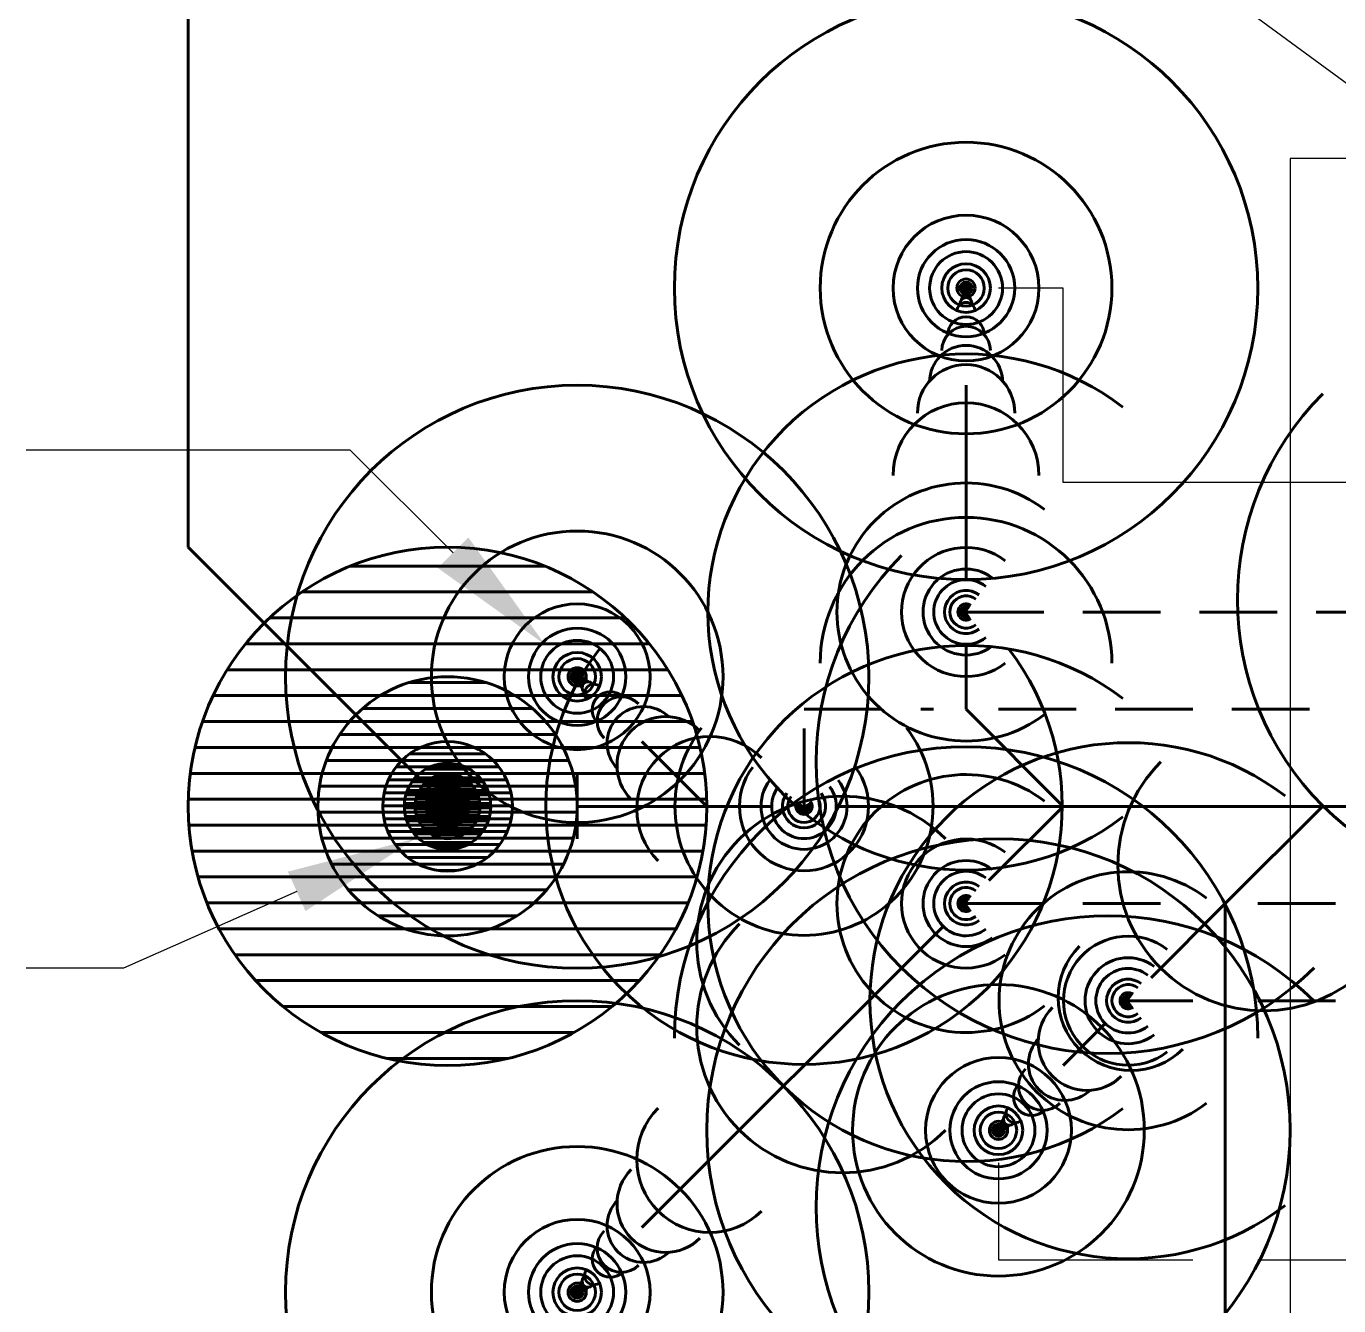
# Model space of a CAD drawing. Extents: x -3956 to 1666, y -2601 to 1886.
# Drawn here: x -829 to -707.5, y 447.5 to 566 of the extents above; entities that cross this region are included whole.
import ezdxf

# ---------------------------------------------------------------- set-up
doc = ezdxf.new("R2010")
doc.units = 0
doc.header["$LTSCALE"] = 36
doc.header["$MEASUREMENT"] = 0
doc.linetypes.add('VENT', pattern=[0.30000000000000004, 0.2, -0.1])
for name, color, linetype in [('G-ANNO-TEXT', 70, 'Continuous'), ('P-TP-N', 4, 'Continuous'), ('P-TP-N @ 768', 4, 'Continuous')]:
    doc.layers.add(name, color=color, linetype=linetype)
for name, color, linetype, lineweight in [('P-SAN-N', 6, 'Continuous', 60), ('P-SAN-N @ 1 (1)', 6, 'Continuous', 60), ('P-SAN-N @ 1 (2)', 6, 'Continuous', 60), ('P-SAN-N @ 12', 6, 'Continuous', 60), ('P-SAN-N @ 128', 6, 'Continuous', 60), ('P-SAN-N @ 16', 6, 'Continuous', 60), ('P-SAN-N @ 192', 6, 'Continuous', 60), ('P-SAN-N @ 2', 6, 'Continuous', 60), ('P-SAN-N @ 24', 6, 'Continuous', 60), ('P-SAN-N @ 384', 6, 'Continuous', 60), ('P-SAN-N @ 4', 6, 'Continuous', 60), ('P-SAN-N @ 48', 6, 'Continuous', 60), ('P-SAN-N @ 64', 6, 'Continuous', 60), ('P-SAN-N @ 768', 6, 'Continuous', 60), ('P-SAN-N @ 8', 6, 'Continuous', 60), ('P-SAN-N @ 96', 6, 'Continuous', 60), ('P-SANV-N', 5, 'VENT', 60), ('P-STRM-N', 2, 'Continuous', 60), ('P-STRM-N @ 1 (1)', 2, 'Continuous', 60), ('P-STRM-N @ 1 (2)', 2, 'Continuous', 60), ('P-STRM-N @ 12', 2, 'Continuous', 60), ('P-STRM-N @ 128', 2, 'Continuous', 60), ('P-STRM-N @ 16', 2, 'Continuous', 60), ('P-STRM-N @ 192', 2, 'Continuous', 60), ('P-STRM-N @ 2', 2, 'Continuous', 60), ('P-STRM-N @ 24', 2, 'Continuous', 60), ('P-STRM-N @ 384', 2, 'Continuous', 60), ('P-STRM-N @ 4', 2, 'Continuous', 60), ('P-STRM-N @ 48', 2, 'Continuous', 60), ('P-STRM-N @ 64', 2, 'Continuous', 60), ('P-STRM-N @ 768', 2, 'Continuous', 60), ('P-STRM-N @ 8', 2, 'Continuous', 60), ('P-STRM-N @ 96', 2, 'Continuous', 60)]:
    doc.layers.add(name, color=color, linetype=linetype, lineweight=lineweight)

# ---------------------------------------------------------------- blocks, each defined once
blk = doc.blocks.new('*U20')
at = {"linetype": 'Continuous'}
blk.add_circle((0, 0), 0.03515625, dxfattribs=at)
blk.add_arc((0.09046299364832541, 2.556089733746285e-18), 0.03515625, 90, 270, dxfattribs=at)
blk = doc.blocks.new('*U1693')
at = {"layer": 'P-SAN-N @ 1 (1)', "rotation": 44.99999999999999}
blk.add_blockref('*U20', (-778.0000000149366, 448.7428015229957), dxfattribs=at)
at = {"layer": 'P-SAN-N @ 1 (2)', "rotation": 44.99999999999999}
blk.add_blockref('*U20', (-778.0000000149366, 448.7428015229957), dxfattribs=at)
at = {"layer": 'P-SAN-N @ 12', "xscale": 12, "yscale": 12, "zscale": 12, "rotation": 44.99999999999999}
blk.add_blockref('*U20', (-778.0000000149366, 448.7428015229957), dxfattribs=at)
at = {"layer": 'P-SAN-N @ 128', "xscale": 128, "yscale": 128, "zscale": 128, "rotation": 44.99999999999999}
blk.add_blockref('*U20', (-778.0000000149366, 448.7428015229957), dxfattribs=at)
at = {"layer": 'P-SAN-N @ 16', "xscale": 16, "yscale": 16, "zscale": 16, "rotation": 44.99999999999999}
blk.add_blockref('*U20', (-778.0000000149366, 448.7428015229957), dxfattribs=at)
at = {"layer": 'P-SAN-N @ 192', "xscale": 192, "yscale": 192, "zscale": 192, "rotation": 44.99999999999999}
blk.add_blockref('*U20', (-778.0000000149366, 448.7428015229957), dxfattribs=at)
at = {"layer": 'P-SAN-N @ 2', "xscale": 2, "yscale": 2, "zscale": 2, "rotation": 44.99999999999999}
blk.add_blockref('*U20', (-778.0000000149366, 448.7428015229957), dxfattribs=at)
at = {"layer": 'P-SAN-N @ 24', "xscale": 24, "yscale": 24, "zscale": 24, "rotation": 44.99999999999999}
blk.add_blockref('*U20', (-778.0000000149366, 448.7428015229957), dxfattribs=at)
at = {"layer": 'P-SAN-N @ 384', "xscale": 384, "yscale": 384, "zscale": 384, "rotation": 44.99999999999999}
blk.add_blockref('*U20', (-778.0000000149366, 448.7428015229957), dxfattribs=at)
at = {"layer": 'P-SAN-N @ 4', "xscale": 4, "yscale": 4, "zscale": 4, "rotation": 44.99999999999999}
blk.add_blockref('*U20', (-778.0000000149366, 448.7428015229957), dxfattribs=at)
at = {"layer": 'P-SAN-N @ 48', "xscale": 48, "yscale": 48, "zscale": 48, "rotation": 44.99999999999999}
blk.add_blockref('*U20', (-778.0000000149366, 448.7428015229957), dxfattribs=at)
at = {"layer": 'P-SAN-N @ 64', "xscale": 64, "yscale": 64, "zscale": 64, "rotation": 44.99999999999999}
blk.add_blockref('*U20', (-778.0000000149366, 448.7428015229957), dxfattribs=at)
at = {"layer": 'P-SAN-N @ 768', "xscale": 768, "yscale": 768, "zscale": 768, "rotation": 44.99999999999999}
blk.add_blockref('*U20', (-778.0000000149366, 448.7428015229957), dxfattribs=at)
at = {"layer": 'P-SAN-N @ 8', "xscale": 8, "yscale": 8, "zscale": 8, "rotation": 44.99999999999999}
blk.add_blockref('*U20', (-778.0000000149366, 448.7428015229957), dxfattribs=at)
at = {"layer": 'P-SAN-N @ 96', "xscale": 96, "yscale": 96, "zscale": 96, "rotation": 44.99999999999999}
blk.add_blockref('*U20', (-778.0000000149366, 448.7428015229957), dxfattribs=at)
blk = doc.blocks.new('*U1694')
at = {"layer": 'P-SAN-N @ 1 (1)', "rotation": 44.99999999999999}
blk.add_blockref('*U20', (-739.0000000149366, 463.7428015229957), dxfattribs=at)
at = {"layer": 'P-SAN-N @ 1 (2)', "rotation": 44.99999999999999}
blk.add_blockref('*U20', (-739.0000000149366, 463.7428015229957), dxfattribs=at)
at = {"layer": 'P-SAN-N @ 12', "xscale": 12, "yscale": 12, "zscale": 12, "rotation": 44.99999999999999}
blk.add_blockref('*U20', (-739.0000000149366, 463.7428015229957), dxfattribs=at)
at = {"layer": 'P-SAN-N @ 128', "xscale": 128, "yscale": 128, "zscale": 128, "rotation": 44.99999999999999}
blk.add_blockref('*U20', (-739.0000000149366, 463.7428015229957), dxfattribs=at)
at = {"layer": 'P-SAN-N @ 16', "xscale": 16, "yscale": 16, "zscale": 16, "rotation": 44.99999999999999}
blk.add_blockref('*U20', (-739.0000000149366, 463.7428015229957), dxfattribs=at)
at = {"layer": 'P-SAN-N @ 192', "xscale": 192, "yscale": 192, "zscale": 192, "rotation": 44.99999999999999}
blk.add_blockref('*U20', (-739.0000000149366, 463.7428015229957), dxfattribs=at)
at = {"layer": 'P-SAN-N @ 2', "xscale": 2, "yscale": 2, "zscale": 2, "rotation": 44.99999999999999}
blk.add_blockref('*U20', (-739.0000000149366, 463.7428015229957), dxfattribs=at)
at = {"layer": 'P-SAN-N @ 24', "xscale": 24, "yscale": 24, "zscale": 24, "rotation": 44.99999999999999}
blk.add_blockref('*U20', (-739.0000000149366, 463.7428015229957), dxfattribs=at)
at = {"layer": 'P-SAN-N @ 384', "xscale": 384, "yscale": 384, "zscale": 384, "rotation": 44.99999999999999}
blk.add_blockref('*U20', (-739.0000000149366, 463.7428015229957), dxfattribs=at)
at = {"layer": 'P-SAN-N @ 4', "xscale": 4, "yscale": 4, "zscale": 4, "rotation": 44.99999999999999}
blk.add_blockref('*U20', (-739.0000000149366, 463.7428015229957), dxfattribs=at)
at = {"layer": 'P-SAN-N @ 48', "xscale": 48, "yscale": 48, "zscale": 48, "rotation": 44.99999999999999}
blk.add_blockref('*U20', (-739.0000000149366, 463.7428015229957), dxfattribs=at)
at = {"layer": 'P-SAN-N @ 64', "xscale": 64, "yscale": 64, "zscale": 64, "rotation": 44.99999999999999}
blk.add_blockref('*U20', (-739.0000000149366, 463.7428015229957), dxfattribs=at)
at = {"layer": 'P-SAN-N @ 768', "xscale": 768, "yscale": 768, "zscale": 768, "rotation": 44.99999999999999}
blk.add_blockref('*U20', (-739.0000000149366, 463.7428015229957), dxfattribs=at)
at = {"layer": 'P-SAN-N @ 8', "xscale": 8, "yscale": 8, "zscale": 8, "rotation": 44.99999999999999}
blk.add_blockref('*U20', (-739.0000000149366, 463.7428015229957), dxfattribs=at)
at = {"layer": 'P-SAN-N @ 96', "xscale": 96, "yscale": 96, "zscale": 96, "rotation": 44.99999999999999}
blk.add_blockref('*U20', (-739.0000000149366, 463.7428015229957), dxfattribs=at)
blk = doc.blocks.new('*U1695')
at = {"layer": 'P-SAN-N @ 1 (1)', "rotation": 270}
blk.add_blockref('*U20', (-742.0000000149366, 541.7428015229962), dxfattribs=at)
at = {"layer": 'P-SAN-N @ 1 (2)', "rotation": 270}
blk.add_blockref('*U20', (-742.0000000149366, 541.7428015229962), dxfattribs=at)
at = {"layer": 'P-SAN-N @ 12', "xscale": 12, "yscale": 12, "zscale": 12, "rotation": 270}
blk.add_blockref('*U20', (-742.0000000149366, 541.7428015229962), dxfattribs=at)
at = {"layer": 'P-SAN-N @ 128', "xscale": 128, "yscale": 128, "zscale": 128, "rotation": 270}
blk.add_blockref('*U20', (-742.0000000149366, 541.7428015229962), dxfattribs=at)
at = {"layer": 'P-SAN-N @ 16', "xscale": 16, "yscale": 16, "zscale": 16, "rotation": 270}
blk.add_blockref('*U20', (-742.0000000149366, 541.7428015229962), dxfattribs=at)
at = {"layer": 'P-SAN-N @ 192', "xscale": 192, "yscale": 192, "zscale": 192, "rotation": 270}
blk.add_blockref('*U20', (-742.0000000149366, 541.7428015229962), dxfattribs=at)
at = {"layer": 'P-SAN-N @ 2', "xscale": 2, "yscale": 2, "zscale": 2, "rotation": 270}
blk.add_blockref('*U20', (-742.0000000149366, 541.7428015229962), dxfattribs=at)
at = {"layer": 'P-SAN-N @ 24', "xscale": 24, "yscale": 24, "zscale": 24, "rotation": 270}
blk.add_blockref('*U20', (-742.0000000149366, 541.7428015229962), dxfattribs=at)
at = {"layer": 'P-SAN-N @ 384', "xscale": 384, "yscale": 384, "zscale": 384, "rotation": 270}
blk.add_blockref('*U20', (-742.0000000149366, 541.7428015229962), dxfattribs=at)
at = {"layer": 'P-SAN-N @ 4', "xscale": 4, "yscale": 4, "zscale": 4, "rotation": 270}
blk.add_blockref('*U20', (-742.0000000149366, 541.7428015229962), dxfattribs=at)
at = {"layer": 'P-SAN-N @ 48', "xscale": 48, "yscale": 48, "zscale": 48, "rotation": 270}
blk.add_blockref('*U20', (-742.0000000149366, 541.7428015229962), dxfattribs=at)
at = {"layer": 'P-SAN-N @ 64', "xscale": 64, "yscale": 64, "zscale": 64, "rotation": 270}
blk.add_blockref('*U20', (-742.0000000149366, 541.7428015229962), dxfattribs=at)
at = {"layer": 'P-SAN-N @ 768', "xscale": 768, "yscale": 768, "zscale": 768, "rotation": 270}
blk.add_blockref('*U20', (-742.0000000149366, 541.7428015229962), dxfattribs=at)
at = {"layer": 'P-SAN-N @ 8', "xscale": 8, "yscale": 8, "zscale": 8, "rotation": 270}
blk.add_blockref('*U20', (-742.0000000149366, 541.7428015229962), dxfattribs=at)
at = {"layer": 'P-SAN-N @ 96', "xscale": 96, "yscale": 96, "zscale": 96, "rotation": 270}
blk.add_blockref('*U20', (-742.0000000149366, 541.7428015229962), dxfattribs=at)
blk = doc.blocks.new('*U1696')
at = {"layer": 'P-SAN-N @ 1 (1)', "rotation": 315}
blk.add_blockref('*U20', (-778.0000000149366, 505.7428015229962), dxfattribs=at)
at = {"layer": 'P-SAN-N @ 1 (2)', "rotation": 315}
blk.add_blockref('*U20', (-778.0000000149366, 505.7428015229962), dxfattribs=at)
at = {"layer": 'P-SAN-N @ 12', "xscale": 12, "yscale": 12, "zscale": 12, "rotation": 315}
blk.add_blockref('*U20', (-778.0000000149366, 505.7428015229962), dxfattribs=at)
at = {"layer": 'P-SAN-N @ 128', "xscale": 128, "yscale": 128, "zscale": 128, "rotation": 315}
blk.add_blockref('*U20', (-778.0000000149366, 505.7428015229962), dxfattribs=at)
at = {"layer": 'P-SAN-N @ 16', "xscale": 16, "yscale": 16, "zscale": 16, "rotation": 315}
blk.add_blockref('*U20', (-778.0000000149366, 505.7428015229962), dxfattribs=at)
at = {"layer": 'P-SAN-N @ 192', "xscale": 192, "yscale": 192, "zscale": 192, "rotation": 315}
blk.add_blockref('*U20', (-778.0000000149366, 505.7428015229962), dxfattribs=at)
at = {"layer": 'P-SAN-N @ 2', "xscale": 2, "yscale": 2, "zscale": 2, "rotation": 315}
blk.add_blockref('*U20', (-778.0000000149366, 505.7428015229962), dxfattribs=at)
at = {"layer": 'P-SAN-N @ 24', "xscale": 24, "yscale": 24, "zscale": 24, "rotation": 315}
blk.add_blockref('*U20', (-778.0000000149366, 505.7428015229962), dxfattribs=at)
at = {"layer": 'P-SAN-N @ 384', "xscale": 383.9999999999999, "yscale": 383.9999999999999, "zscale": 383.9999999999999, "rotation": 315}
blk.add_blockref('*U20', (-778.0000000149366, 505.7428015229962), dxfattribs=at)
at = {"layer": 'P-SAN-N @ 4', "xscale": 4, "yscale": 4, "zscale": 4, "rotation": 315}
blk.add_blockref('*U20', (-778.0000000149366, 505.7428015229962), dxfattribs=at)
at = {"layer": 'P-SAN-N @ 48', "xscale": 47.99999999999999, "yscale": 47.99999999999999, "zscale": 47.99999999999999, "rotation": 315}
blk.add_blockref('*U20', (-778.0000000149366, 505.7428015229962), dxfattribs=at)
at = {"layer": 'P-SAN-N @ 64', "xscale": 64, "yscale": 64, "zscale": 64, "rotation": 315}
blk.add_blockref('*U20', (-778.0000000149366, 505.7428015229962), dxfattribs=at)
at = {"layer": 'P-SAN-N @ 768', "xscale": 767.9999999999999, "yscale": 767.9999999999999, "zscale": 767.9999999999999, "rotation": 315}
blk.add_blockref('*U20', (-778.0000000149366, 505.7428015229962), dxfattribs=at)
at = {"layer": 'P-SAN-N @ 8', "xscale": 8, "yscale": 8, "zscale": 8, "rotation": 315}
blk.add_blockref('*U20', (-778.0000000149366, 505.7428015229962), dxfattribs=at)
at = {"layer": 'P-SAN-N @ 96', "xscale": 95.99999999999999, "yscale": 95.99999999999999, "zscale": 95.99999999999999, "rotation": 315}
blk.add_blockref('*U20', (-778.0000000149366, 505.7428015229962), dxfattribs=at)
blk = doc.blocks.new('Pipe-Plan')
for p, q in [((-0.09375000000000007, -0.03124999999999999), (-0.09375000000000007, 0.03125000000000001)), ((-0.09375000000000007, 7.654042494670958e-18), (-4.510281037539698e-17, -2.8775150500842e-17))]:
    blk.add_line(p, q)
blk = doc.blocks.new('*U13')
at = {"linetype": 'Continuous'}
blk.add_arc((0, 0), 0.03111555437015312, 232.5669694738212, 127.4330305261797, dxfattribs=at)
blk = doc.blocks.new('*U1766')
at = {"layer": 'P-SAN-N @ 1 (1)', "rotation": 180}
blk.add_blockref('*U13', (-742.0000000149366, 511.7428015229962), dxfattribs=at)
at = {"layer": 'P-SAN-N @ 1 (2)', "rotation": 180}
blk.add_blockref('*U13', (-742.0000000149366, 511.7428015229962), dxfattribs=at)
at = {"layer": 'P-SAN-N @ 12', "xscale": 12, "yscale": 12, "zscale": 12, "rotation": 180}
blk.add_blockref('*U13', (-742.0000000149366, 511.7428015229962), dxfattribs=at)
at = {"layer": 'P-SAN-N @ 128', "xscale": 128, "yscale": 128, "zscale": 128, "rotation": 180}
blk.add_blockref('*U13', (-742.0000000149366, 511.7428015229962), dxfattribs=at)
at = {"layer": 'P-SAN-N @ 16', "xscale": 16, "yscale": 16, "zscale": 16, "rotation": 180}
blk.add_blockref('*U13', (-742.0000000149366, 511.7428015229962), dxfattribs=at)
at = {"layer": 'P-SAN-N @ 192', "xscale": 192, "yscale": 192, "zscale": 192, "rotation": 180}
blk.add_blockref('*U13', (-742.0000000149366, 511.7428015229962), dxfattribs=at)
at = {"layer": 'P-SAN-N @ 2', "xscale": 2, "yscale": 2, "zscale": 2, "rotation": 180}
blk.add_blockref('*U13', (-742.0000000149366, 511.7428015229962), dxfattribs=at)
at = {"layer": 'P-SAN-N @ 24', "xscale": 24, "yscale": 24, "zscale": 24, "rotation": 180}
blk.add_blockref('*U13', (-742.0000000149366, 511.7428015229962), dxfattribs=at)
at = {"layer": 'P-SAN-N @ 384', "xscale": 384, "yscale": 384, "zscale": 384, "rotation": 180}
blk.add_blockref('*U13', (-742.0000000149366, 511.7428015229962), dxfattribs=at)
at = {"layer": 'P-SAN-N @ 4', "xscale": 4, "yscale": 4, "zscale": 4, "rotation": 180}
blk.add_blockref('*U13', (-742.0000000149366, 511.7428015229962), dxfattribs=at)
at = {"layer": 'P-SAN-N @ 48', "xscale": 48, "yscale": 48, "zscale": 48, "rotation": 180}
blk.add_blockref('*U13', (-742.0000000149366, 511.7428015229962), dxfattribs=at)
at = {"layer": 'P-SAN-N @ 64', "xscale": 64, "yscale": 64, "zscale": 64, "rotation": 180}
blk.add_blockref('*U13', (-742.0000000149366, 511.7428015229962), dxfattribs=at)
at = {"layer": 'P-SAN-N @ 768', "xscale": 768, "yscale": 768, "zscale": 768, "rotation": 180}
blk.add_blockref('*U13', (-742.0000000149366, 511.7428015229962), dxfattribs=at)
at = {"layer": 'P-SAN-N @ 8', "xscale": 8, "yscale": 8, "zscale": 8, "rotation": 180}
blk.add_blockref('*U13', (-742.0000000149366, 511.7428015229962), dxfattribs=at)
at = {"layer": 'P-SAN-N @ 96', "xscale": 96, "yscale": 96, "zscale": 96, "rotation": 180}
blk.add_blockref('*U13', (-742.0000000149366, 511.7428015229962), dxfattribs=at)
blk = doc.blocks.new('*U1767')
at = {"layer": 'P-SAN-N @ 1 (1)', "rotation": 270}
blk.add_blockref('*U13', (-757.0000000149366, 493.7428015229962), dxfattribs=at)
at = {"layer": 'P-SAN-N @ 1 (2)', "rotation": 270}
blk.add_blockref('*U13', (-757.0000000149366, 493.7428015229962), dxfattribs=at)
at = {"layer": 'P-SAN-N @ 12', "xscale": 12, "yscale": 12, "zscale": 12, "rotation": 270}
blk.add_blockref('*U13', (-757.0000000149366, 493.7428015229962), dxfattribs=at)
at = {"layer": 'P-SAN-N @ 128', "xscale": 128, "yscale": 128, "zscale": 128, "rotation": 270}
blk.add_blockref('*U13', (-757.0000000149366, 493.7428015229962), dxfattribs=at)
at = {"layer": 'P-SAN-N @ 16', "xscale": 16, "yscale": 16, "zscale": 16, "rotation": 270}
blk.add_blockref('*U13', (-757.0000000149366, 493.7428015229962), dxfattribs=at)
at = {"layer": 'P-SAN-N @ 192', "xscale": 192, "yscale": 192, "zscale": 192, "rotation": 270}
blk.add_blockref('*U13', (-757.0000000149366, 493.7428015229962), dxfattribs=at)
at = {"layer": 'P-SAN-N @ 2', "xscale": 2, "yscale": 2, "zscale": 2, "rotation": 270}
blk.add_blockref('*U13', (-757.0000000149366, 493.7428015229962), dxfattribs=at)
at = {"layer": 'P-SAN-N @ 24', "xscale": 24, "yscale": 24, "zscale": 24, "rotation": 270}
blk.add_blockref('*U13', (-757.0000000149366, 493.7428015229962), dxfattribs=at)
at = {"layer": 'P-SAN-N @ 384', "xscale": 384, "yscale": 384, "zscale": 384, "rotation": 270}
blk.add_blockref('*U13', (-757.0000000149366, 493.7428015229962), dxfattribs=at)
at = {"layer": 'P-SAN-N @ 4', "xscale": 4, "yscale": 4, "zscale": 4, "rotation": 270}
blk.add_blockref('*U13', (-757.0000000149366, 493.7428015229962), dxfattribs=at)
at = {"layer": 'P-SAN-N @ 48', "xscale": 48, "yscale": 48, "zscale": 48, "rotation": 270}
blk.add_blockref('*U13', (-757.0000000149366, 493.7428015229962), dxfattribs=at)
at = {"layer": 'P-SAN-N @ 64', "xscale": 64, "yscale": 64, "zscale": 64, "rotation": 270}
blk.add_blockref('*U13', (-757.0000000149366, 493.7428015229962), dxfattribs=at)
at = {"layer": 'P-SAN-N @ 768', "xscale": 768, "yscale": 768, "zscale": 768, "rotation": 270}
blk.add_blockref('*U13', (-757.0000000149366, 493.7428015229962), dxfattribs=at)
at = {"layer": 'P-SAN-N @ 8', "xscale": 8, "yscale": 8, "zscale": 8, "rotation": 270}
blk.add_blockref('*U13', (-757.0000000149366, 493.7428015229962), dxfattribs=at)
at = {"layer": 'P-SAN-N @ 96', "xscale": 96, "yscale": 96, "zscale": 96, "rotation": 270}
blk.add_blockref('*U13', (-757.0000000149366, 493.7428015229962), dxfattribs=at)
blk = doc.blocks.new('*U1768')
at = {"layer": 'P-SAN-N @ 1 (1)', "rotation": 180}
blk.add_blockref('*U13', (-742.0000000149366, 484.7428015229962), dxfattribs=at)
at = {"layer": 'P-SAN-N @ 1 (2)', "rotation": 180}
blk.add_blockref('*U13', (-742.0000000149366, 484.7428015229962), dxfattribs=at)
at = {"layer": 'P-SAN-N @ 12', "xscale": 12, "yscale": 12, "zscale": 12, "rotation": 180}
blk.add_blockref('*U13', (-742.0000000149366, 484.7428015229962), dxfattribs=at)
at = {"layer": 'P-SAN-N @ 128', "xscale": 128, "yscale": 128, "zscale": 128, "rotation": 180}
blk.add_blockref('*U13', (-742.0000000149366, 484.7428015229962), dxfattribs=at)
at = {"layer": 'P-SAN-N @ 16', "xscale": 16, "yscale": 16, "zscale": 16, "rotation": 180}
blk.add_blockref('*U13', (-742.0000000149366, 484.7428015229962), dxfattribs=at)
at = {"layer": 'P-SAN-N @ 192', "xscale": 192, "yscale": 192, "zscale": 192, "rotation": 180}
blk.add_blockref('*U13', (-742.0000000149366, 484.7428015229962), dxfattribs=at)
at = {"layer": 'P-SAN-N @ 2', "xscale": 2, "yscale": 2, "zscale": 2, "rotation": 180}
blk.add_blockref('*U13', (-742.0000000149366, 484.7428015229962), dxfattribs=at)
at = {"layer": 'P-SAN-N @ 24', "xscale": 24, "yscale": 24, "zscale": 24, "rotation": 180}
blk.add_blockref('*U13', (-742.0000000149366, 484.7428015229962), dxfattribs=at)
at = {"layer": 'P-SAN-N @ 384', "xscale": 384, "yscale": 384, "zscale": 384, "rotation": 180}
blk.add_blockref('*U13', (-742.0000000149366, 484.7428015229962), dxfattribs=at)
at = {"layer": 'P-SAN-N @ 4', "xscale": 4, "yscale": 4, "zscale": 4, "rotation": 180}
blk.add_blockref('*U13', (-742.0000000149366, 484.7428015229962), dxfattribs=at)
at = {"layer": 'P-SAN-N @ 48', "xscale": 48, "yscale": 48, "zscale": 48, "rotation": 180}
blk.add_blockref('*U13', (-742.0000000149366, 484.7428015229962), dxfattribs=at)
at = {"layer": 'P-SAN-N @ 64', "xscale": 64, "yscale": 64, "zscale": 64, "rotation": 180}
blk.add_blockref('*U13', (-742.0000000149366, 484.7428015229962), dxfattribs=at)
at = {"layer": 'P-SAN-N @ 768', "xscale": 768, "yscale": 768, "zscale": 768, "rotation": 180}
blk.add_blockref('*U13', (-742.0000000149366, 484.7428015229962), dxfattribs=at)
at = {"layer": 'P-SAN-N @ 8', "xscale": 8, "yscale": 8, "zscale": 8, "rotation": 180}
blk.add_blockref('*U13', (-742.0000000149366, 484.7428015229962), dxfattribs=at)
at = {"layer": 'P-SAN-N @ 96', "xscale": 96, "yscale": 96, "zscale": 96, "rotation": 180}
blk.add_blockref('*U13', (-742.0000000149366, 484.7428015229962), dxfattribs=at)
blk = doc.blocks.new('*U1769')
at = {"layer": 'P-SAN-N @ 1 (1)', "rotation": 180}
blk.add_blockref('*U13', (-727.0000000149366, 475.7428015229962), dxfattribs=at)
at = {"layer": 'P-SAN-N @ 1 (2)', "rotation": 180}
blk.add_blockref('*U13', (-727.0000000149366, 475.7428015229962), dxfattribs=at)
at = {"layer": 'P-SAN-N @ 12', "xscale": 12, "yscale": 12, "zscale": 12, "rotation": 180}
blk.add_blockref('*U13', (-727.0000000149366, 475.7428015229962), dxfattribs=at)
at = {"layer": 'P-SAN-N @ 128', "xscale": 128, "yscale": 128, "zscale": 128, "rotation": 180}
blk.add_blockref('*U13', (-727.0000000149366, 475.7428015229962), dxfattribs=at)
at = {"layer": 'P-SAN-N @ 16', "xscale": 16, "yscale": 16, "zscale": 16, "rotation": 180}
blk.add_blockref('*U13', (-727.0000000149366, 475.7428015229962), dxfattribs=at)
at = {"layer": 'P-SAN-N @ 192', "xscale": 192, "yscale": 192, "zscale": 192, "rotation": 180}
blk.add_blockref('*U13', (-727.0000000149366, 475.7428015229962), dxfattribs=at)
at = {"layer": 'P-SAN-N @ 2', "xscale": 2, "yscale": 2, "zscale": 2, "rotation": 180}
blk.add_blockref('*U13', (-727.0000000149366, 475.7428015229962), dxfattribs=at)
at = {"layer": 'P-SAN-N @ 24', "xscale": 24, "yscale": 24, "zscale": 24, "rotation": 180}
blk.add_blockref('*U13', (-727.0000000149366, 475.7428015229962), dxfattribs=at)
at = {"layer": 'P-SAN-N @ 384', "xscale": 384, "yscale": 384, "zscale": 384, "rotation": 180}
blk.add_blockref('*U13', (-727.0000000149366, 475.7428015229962), dxfattribs=at)
at = {"layer": 'P-SAN-N @ 4', "xscale": 4, "yscale": 4, "zscale": 4, "rotation": 180}
blk.add_blockref('*U13', (-727.0000000149366, 475.7428015229962), dxfattribs=at)
at = {"layer": 'P-SAN-N @ 48', "xscale": 48, "yscale": 48, "zscale": 48, "rotation": 180}
blk.add_blockref('*U13', (-727.0000000149366, 475.7428015229962), dxfattribs=at)
at = {"layer": 'P-SAN-N @ 64', "xscale": 64, "yscale": 64, "zscale": 64, "rotation": 180}
blk.add_blockref('*U13', (-727.0000000149366, 475.7428015229962), dxfattribs=at)
at = {"layer": 'P-SAN-N @ 768', "xscale": 768, "yscale": 768, "zscale": 768, "rotation": 180}
blk.add_blockref('*U13', (-727.0000000149366, 475.7428015229962), dxfattribs=at)
at = {"layer": 'P-SAN-N @ 8', "xscale": 8, "yscale": 8, "zscale": 8, "rotation": 180}
blk.add_blockref('*U13', (-727.0000000149366, 475.7428015229962), dxfattribs=at)
at = {"layer": 'P-SAN-N @ 96', "xscale": 96, "yscale": 96, "zscale": 96, "rotation": 180}
blk.add_blockref('*U13', (-727.0000000149366, 475.7428015229962), dxfattribs=at)
blk = doc.blocks.new('*U66')
at = {"layer": 'DEFPOINTS'}
blk.add_lwpolyline([(-0.125, -0.0625), (0.125, -0.0625), (0.125, 0.0625), (-0.125, 0.0625)], close=True, dxfattribs=at)
blk = doc.blocks.new('*U1786')
at = {"layer": 'P-TP-N @ 768', "linetype": 'ByBlock', "lineweight": -2, "xscale": 768, "yscale": 768, "zscale": 768, "rotation": 90}
blk.add_blockref('*U66', (-664.0000000149366, 457.7428015229962), dxfattribs=at)
blk = doc.blocks.new('*U25')
h = blk.add_hatch()
h.set_pattern_fill('ANSI31', color=256, scale=0.025, angle=135)
h.set_pattern_definition([(180, (0, 0), (-4.336808689942018e-19, -0.003125), [])])
edge = h.paths.add_edge_path()
edge.add_arc((-3.469446951953614e-18, -6.938893903907228e-18), 0.03125000000000001, 0, 360)
blk.add_circle((0, 0), 0.03125)
blk = doc.blocks.new('*U1826')
at = {"layer": 'P-STRM-N @ 1 (1)'}
blk.add_blockref('*U25', (-790.0000000149366, 493.7428015229962), dxfattribs=at)
at = {"layer": 'P-STRM-N @ 1 (2)'}
blk.add_blockref('*U25', (-790.0000000149366, 493.7428015229962), dxfattribs=at)
at = {"layer": 'P-STRM-N @ 12', "xscale": 12, "yscale": 12, "zscale": 12}
blk.add_blockref('*U25', (-790.0000000149366, 493.7428015229962), dxfattribs=at)
at = {"layer": 'P-STRM-N @ 128', "xscale": 128, "yscale": 128, "zscale": 128}
blk.add_blockref('*U25', (-790.0000000149366, 493.7428015229962), dxfattribs=at)
at = {"layer": 'P-STRM-N @ 16', "xscale": 16, "yscale": 16, "zscale": 16}
blk.add_blockref('*U25', (-790.0000000149366, 493.7428015229962), dxfattribs=at)
at = {"layer": 'P-STRM-N @ 192', "xscale": 192, "yscale": 192, "zscale": 192}
blk.add_blockref('*U25', (-790.0000000149366, 493.7428015229962), dxfattribs=at)
at = {"layer": 'P-STRM-N @ 2', "xscale": 2, "yscale": 2, "zscale": 2}
blk.add_blockref('*U25', (-790.0000000149366, 493.7428015229962), dxfattribs=at)
at = {"layer": 'P-STRM-N @ 24', "xscale": 24, "yscale": 24, "zscale": 24}
blk.add_blockref('*U25', (-790.0000000149366, 493.7428015229962), dxfattribs=at)
at = {"layer": 'P-STRM-N @ 384', "xscale": 384, "yscale": 384, "zscale": 384}
blk.add_blockref('*U25', (-790.0000000149366, 493.7428015229962), dxfattribs=at)
at = {"layer": 'P-STRM-N @ 4', "xscale": 4, "yscale": 4, "zscale": 4}
blk.add_blockref('*U25', (-790.0000000149366, 493.7428015229962), dxfattribs=at)
at = {"layer": 'P-STRM-N @ 48', "xscale": 48, "yscale": 48, "zscale": 48}
blk.add_blockref('*U25', (-790.0000000149366, 493.7428015229962), dxfattribs=at)
at = {"layer": 'P-STRM-N @ 64', "xscale": 64, "yscale": 64, "zscale": 64}
blk.add_blockref('*U25', (-790.0000000149366, 493.7428015229962), dxfattribs=at)
at = {"layer": 'P-STRM-N @ 768', "xscale": 768, "yscale": 768, "zscale": 768}
blk.add_blockref('*U25', (-790.0000000149366, 493.7428015229962), dxfattribs=at)
at = {"layer": 'P-STRM-N @ 8', "xscale": 8, "yscale": 8, "zscale": 8}
blk.add_blockref('*U25', (-790.0000000149366, 493.7428015229962), dxfattribs=at)
at = {"layer": 'P-STRM-N @ 96', "xscale": 96, "yscale": 96, "zscale": 96}
blk.add_blockref('*U25', (-790.0000000149366, 493.7428015229962), dxfattribs=at)

msp = doc.modelspace()

# ---------------------------------------------------------------- linework, layer by layer
at = {"layer": 'G-ANNO-TEXT'}
for points in [[(-694.676859965205, 551.8391654865263), (-730.0000000149366, 577.7428015229962), (-829.0000000149366, 577.7428015229962)], [(-789.4852813891753, 517.2280828972348), (-799.0000000149366, 526.7428015229962), (-829.0000000149366, 526.7428015229962)], [(-803.9657385983796, 485.8691399303548), (-820.0000000149366, 478.7428015229962), (-829.0000000149366, 478.7428015229962)]]:
    msp.add_lwpolyline(points, dxfattribs=at)
for points in [[(-788.0710678268019, 518.6422964596079), (-781.0000000149366, 508.7428015229962), (-790.8994949515481, 515.8138693348617)], [(-804.7780155304868, 487.6967630275954), (-793.0000000149366, 490.7428015229962), (-803.153461666273, 484.0415168331142)]]:
    msp.add_solid(points, dxfattribs=at)
at = {"layer": 'P-SAN-N'}
for p, q in [((-742.0000000149366, 532.7428015229962), (-742.0000000149366, 514.7428015229962)), ((-742.0000000149366, 508.7428015229962), (-742.0000000149366, 502.7428015229962)), ((-742.0000000149366, 502.7428015229962), (-733.0000000149366, 493.7428015229962)), ((-766.0000000149366, 493.7428015229962), (-772.0000000149366, 499.7428015229962)), ((-760.0000000149366, 493.7428015229962), (-769.0000000149366, 493.7428015229962)), ((-571.0000000149366, 493.7428015229962), (-754.0000000149366, 493.7428015229962)), ((-739.8786796713766, 486.8641218665557), (-733.0000000149366, 493.7428015229962)), ((-718.0000000149366, 484.7428015229962), (-709.0000000149366, 493.7428015229962)), ((-724.8786796713766, 477.8641218665557), (-718.0000000149366, 484.7428015229962)), ((-718.0000000149366, 415.7428015229962), (-718.0000000149366, 484.7428015229962)), ((-772.0000000149366, 454.7428015229962), (-744.1213203584966, 482.6214811794366)), ((-733.0000000149366, 469.7428015229962), (-729.1213203584966, 473.6214811794366))]:
    msp.add_line(p, q, dxfattribs=at)
at = {"layer": 'P-SANV-N'}
for p, q in [((-742.0000000149366, 511.7428015229962), (-700.0000000149366, 511.7428015229962)), ((-757.0000000149366, 493.7428015229962), (-757.0000000149366, 502.7428015229962)), ((-757.0000000149366, 502.7428015229962), (-745.0000000149366, 502.7428015229962)), ((-739.0000000149366, 502.7428015229962), (-691.0000000149366, 502.7428015229962)), ((-742.0000000149366, 484.7428015229962), (-721.0000000149366, 484.7428015229962)), ((-715.0000000149366, 484.7428015229962), (-703.0000000149366, 484.7428015229962)), ((-727.0000000149366, 475.7428015229962), (-721.0000000149366, 475.7428015229962)), ((-715.0000000149366, 475.7428015229962), (-703.0000000149366, 475.7428015229962))]:
    msp.add_line(p, q, dxfattribs=at)
at = {"layer": 'P-STRM-N'}
for p in [(-814.0000000149366, 660.2428015229962), (-790.0000000149366, 493.7428015229962)]:
    msp.add_line(p, (-814.0000000149366, 517.7428015229962), dxfattribs=at)
at = {"layer": 'P-TP-N'}
for p, q in [((-733.0000000149366, 541.7428015229962), (-739.0000000149366, 541.7428015229962)), ((-733.0000000149366, 523.7428015229962), (-733.0000000149366, 541.7428015229962)), ((-685.0000000149366, 523.7428015229962), (-733.0000000149366, 523.7428015229962)), ((-739.0000000149366, 460.7428015229962), (-739.0000000149366, 451.7428015229962)), ((-739.0000000149366, 451.7428015229962), (-721.0000000149366, 451.7428015229962)), ((-715.0000000149366, 451.7428015229962), (-703.0000000149366, 451.7428015229962))]:
    msp.add_line(p, q, dxfattribs=at)

# ---------------------------------------------------------------- block references
at = {"layer": 'P-SAN-N'}
for name in ['*U1695', '*U1696', '*U1766', '*U1694', '*U1693', '*U1768', '*U1767', '*U1769']:
    msp.add_blockref(name, (0, 0), dxfattribs=at)
at = {"layer": 'P-SAN-N @ 96', "xscale": 96, "yscale": 96, "zscale": 96}
msp.add_blockref('Pipe-Plan', (-769.0000000149366, 493.7428015229962), dxfattribs=at)
at = {"layer": 'P-STRM-N'}
msp.add_blockref('*U1826', (0, 0), dxfattribs=at)
at = {"layer": 'P-TP-N'}
msp.add_blockref('*U1786', (0, 0), dxfattribs=at)

doc.saveas('drawing.dxf')
